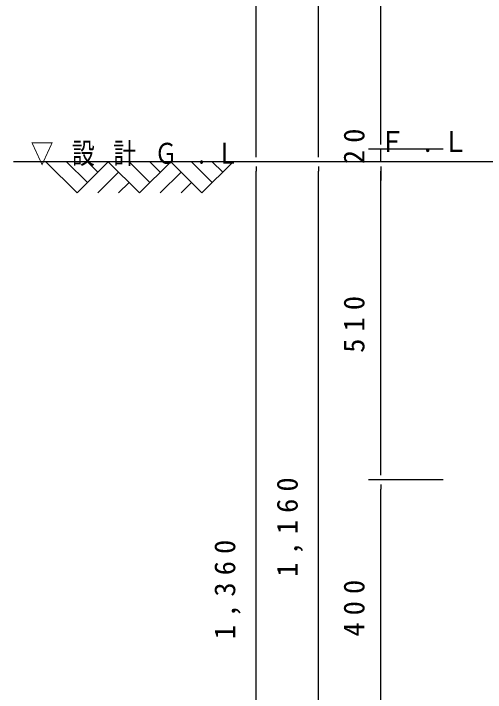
# Model space of a CAD drawing. Units: millimetres, scale not verified. Extents: x -11550 to 0, y -44550 to 8010.
# Drawn here: x -6570 to -5814, y -5958 to -4870 of the extents above; entities that cross this region are included whole.
import ezdxf

# ---------------------------------------------------------------- set-up
doc = ezdxf.new("R2010")
doc.units = ezdxf.units.MM
doc.header["$LTSCALE"] = 30
doc.layers.add('layer1', color=4, linetype='Continuous', lineweight=25)
doc.styles.add('ＭＳ ゴシック', font='')
doc.styles.get('ＭＳ ゴシック').set_extended_font_data('MS Gothic')

msp = doc.modelspace()

# ---------------------------------------------------------------- linework, layer by layer
at = {"layer": 'layer1'}
for p, q in [((-6181.29, -5092.37), (-6181.29, -2412.37)), ((-6081.29, -5092.37), (-6081.29, -2872.37)), ((-5981.29, -5072.37), (-5981.29, -2872.37)), ((-5981.29, -5072.37), (-5981.29, -5057.37)), ((-5981.29, -5079.87), (-5981.29, -5072.37)), ((-5981.29, -5079.87), (-5981.29, -5072.37)), ((-6181.29, -5099.87), (-6181.29, -5092.37)), ((-6081.29, -5099.87), (-6081.29, -5092.37)), ((-5881.29, -5087.37), (-6001.29, -5087.37)), ((-5881.29, -5087.37), (-6001.29, -5087.37)), ((-5981.29, -5107.37), (-5981.29, -5087.37)), ((-6518.04, -5107.37), (-6468.04, -5157.37)), ((-6484.71, -5107.37), (-6451.38, -5140.7)), ((-6468.04, -5157.37), (-6418.04, -5107.37)), ((-6451.38, -5107.37), (-6434.71, -5124.04)), ((-6418.04, -5107.37), (-6368.04, -5157.37)), ((-6384.71, -5107.37), (-6351.38, -5140.7)), ((-6368.04, -5157.37), (-6318.04, -5107.37)), ((-6351.38, -5107.37), (-6334.71, -5124.04)), ((-6318.04, -5107.37), (-6268.04, -5157.37)), ((-6251.38, -5140.7), (-6284.71, -5107.37)), ((-6268.04, -5157.37), (-6218.04, -5107.37)), ((-6234.71, -5124.04), (-6251.38, -5107.37)), ((-6081.29, -5107.37), (-6201.29, -5107.37)), ((-6081.29, -5107.37), (-6201.29, -5107.37)), ((-5981.29, -5107.37), (-6101.29, -5107.37)), ((-5981.29, -5107.37), (-6101.29, -5107.37)), ((-5881.29, -5107.37), (-6001.29, -5107.37)), ((-5881.29, -5107.37), (-6001.29, -5107.37)), ((-6401.38, -5124.04), (-6434.71, -5157.37)), ((-6334.71, -5157.37), (-6301.38, -5124.04)), ((-6181.29, -5114.87), (-6181.29, -5122.37)), ((-6181.29, -6452.37), (-6181.29, -5122.37)), ((-6081.29, -5114.87), (-6081.29, -5122.37)), ((-6081.29, -6252.37), (-6081.29, -5122.37)), ((-5981.29, -5114.87), (-5981.29, -5122.37)), ((-5981.29, -5114.87), (-5981.29, -5122.37)), ((-5981.29, -5602.37), (-5981.29, -5122.37)), ((-5981.29, -5122.37), (-5981.29, -5137.37)), ((-6384.71, -5140.7), (-6401.38, -5157.37)), ((-6301.38, -5157.37), (-6284.71, -5140.7)), ((-5981.29, -5609.87), (-5981.29, -5602.37)), ((-5881.29, -5617.37), (-6001.29, -5617.37)), ((-5881.29, -5617.37), (-6001.29, -5617.37)), ((-5981.29, -5624.87), (-5981.29, -5632.37)), ((-5981.29, -6002.37), (-5981.29, -5632.37))]:
    msp.add_line(p, q, dxfattribs=at)
at = {"layer": 'layer1', "color": 20}
msp.add_line((-5661.29, -5107.37), (-6569.66, -5107.37), dxfattribs=at)

# ---------------------------------------------------------------- texts
at = {"layer": 'layer1', "color": 3, "char_height": 33.5, "attachment_point": 5, "rotation": 90, "style": 'ＭＳ ゴシック'}
for s, insert in [('\\T1.5;20', (-6024.14, -5077.05)), ('\\T1.5;510', (-6024.14, -5362.37)), ('\\T1.5;1,160', (-6127.04, -5687.37)), ('\\T1.5;1,360', (-6227.04, -5787.37)), ('\\T1.5;400', (-6024.14, -5817.37))]:
    msp.add_mtext(s, dxfattribs=dict(at, insert=insert))
at = {"layer": 'layer1', "color": 3, "char_height": 33.5, "attachment_point": 7, "style": 'ＭＳ ゴシック'}
for s, insert in [('\\T1.64;\\W0.9;Ｆ.Ｌ', (-5983.91, -5092.2)), ('\\T1.81;\\W0.8;▽設計Ｇ.Ｌ', (-6542.33, -5114.25))]:
    msp.add_mtext(s, dxfattribs=dict(at, insert=insert))

doc.saveas('drawing.dxf')
